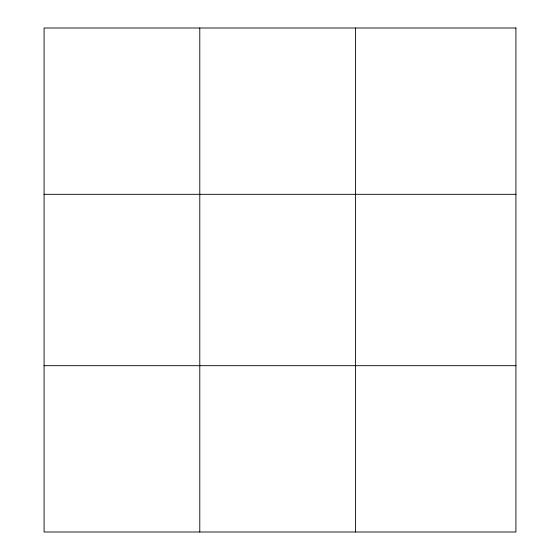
<?xml version="1.0" encoding="UTF-8"?>
<svg xmlns="http://www.w3.org/2000/svg" width="560" height="560" viewBox="0 0 560 560"><rect width="100%" height="100%" fill="white"/><g stroke="black" fill="none" stroke-linecap="round" stroke-linejoin="round"><path stroke-width="0.84" d="M199.787 532L199.787 28M355.495 532L355.495 28M44.086 194.32L515.914 194.32M44.086 365.68L515.914 365.68M515.914 28L515.914 532L44.086 532L44.086 28L515.914 28"/></g></svg>
